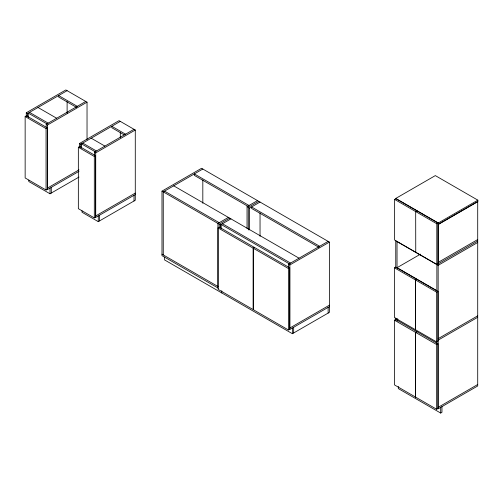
<?xml version="1.0" encoding="UTF-8"?>
<svg xmlns="http://www.w3.org/2000/svg" width="503" height="503" viewBox="0 0 503 503"><rect width="100%" height="100%" fill="white"/><g stroke="black" fill="none" stroke-linecap="round" stroke-linejoin="round"><path stroke-width="0.75" d="M26.282 116.671L26.282 112.779L65.843 89.943L87.032 102.178L87.032 139.545M26.282 112.779L27.552 113.515L67.113 90.672M25.15 116.533L26.42 115.797L47.332 127.869L47.332 189.298L46.062 190.027L25.15 177.955L25.15 116.533L46.062 128.605L47.332 127.869M46.201 127.397L46.201 124.279L85.762 101.443M46.201 124.279L47.471 125.014L87.032 102.178M79.474 147.385L79.474 143.493L119.035 120.651L135.282 130.032L135.282 200.269L98.267 221.641L82.02 212.26L82.02 210.832M79.474 143.493L80.744 144.229L120.305 121.386M78.342 147.247L79.619 146.511L95.583 155.729L95.583 217.151L94.312 217.887L78.342 208.67L78.342 147.247L94.312 156.464L95.583 155.729M94.451 156.031L94.451 152.139L134.012 129.296M94.451 152.139L95.721 152.874L135.282 130.032M47.471 188.072L78.99 169.876M79.002 171.334L47.471 189.543L47.471 125.014M28.822 180.118L28.822 181.545L50.017 193.781L79.002 177.05M95.721 215.925L135.282 193.089M135.282 194.554L95.721 217.397L95.721 152.874M218.535 288.301L161.985 255.656L161.985 191.127L201.546 168.291L329.415 242.113L329.415 312.344L292.394 333.715L164.531 259.894L164.531 257.039M202.822 169.027L163.261 191.863L163.261 254.92M228.393 217.397L217.937 223.433L217.937 286.49M247.042 228.425L247.042 206.626L257.498 200.59M229.664 218.132L219.207 224.168L219.207 227.281M258.768 201.326L248.312 207.362L248.312 229.94M161.985 191.127L220.477 224.898L230.934 218.862M247.042 206.626L249.582 208.097L260.038 202.061M218.076 227.916L219.352 227.186L254.386 247.413L253.116 248.149L218.076 227.916L218.076 289.344L253.116 309.571L253.116 248.149M253.399 248.312L254.669 247.577L289.709 267.81L289.709 329.232L288.439 329.968L253.399 309.735L253.399 248.312L288.439 268.539L289.709 267.81M394.629 199.421L395.905 198.685L438.075 223.036L438.075 263.66L436.805 264.396L394.629 240.044L394.629 199.421L436.805 223.772L438.075 223.036M288.584 268.112L288.584 264.22L328.138 241.377M288.584 264.22L289.854 264.949L329.415 242.113M417.025 210.883L415.685 211.574L415.755 252.242M438.289 222.992L477.85 200.156L477.85 201.621L438.289 224.464L438.289 222.992L395.76 198.44L435.321 175.604L477.85 200.156M289.854 328.006L329.415 305.17M394.49 267.835L395.76 267.099L437.937 291.451L437.937 341.235L436.667 341.971L394.49 317.619L394.49 267.835L436.667 292.186L437.937 291.451M329.415 306.635L289.854 329.478L289.854 264.949M420.502 254.147L397.03 267.697L436.874 290.703M438.151 262.396L477.712 239.554M438.151 263.861L477.712 241.025M477.712 242.49L438.151 265.333L395.76 240.862L395.76 267.382M416.811 279.253L415.541 279.989L415.541 329.773M416.886 279.297L415.61 280.033L415.61 329.817M394.49 320.204L395.76 319.468L437.937 343.819L437.937 408.53L436.667 409.266L394.49 384.914L394.49 320.204L436.667 344.555L437.937 343.819M416.811 331.622L415.541 332.357L415.541 397.074M416.886 331.666L415.61 332.401L415.61 397.112M438.151 338.664L477.712 315.827M438.151 340.135L477.712 317.292M438.151 407.348L477.712 384.512M398.307 386.449L398.307 388.586L440.691 413.057L441.961 412.328L441.961 406.613M77.286 106.334L58.637 95.57L58.637 97.035L76.619 107.422M125.536 134.194L111.829 126.278L111.829 127.749L124.228 134.905M249.023 205.488L194.34 173.919L194.34 175.384L248.344 206.563M319.663 246.275L251.563 206.953L251.563 208.424L318.99 247.35M38.008 107.479L56.657 118.243M91.2 138.187L104.907 146.103M173.711 185.827L299.034 258.184M29.532 112.37L48.181 123.141M82.725 143.085L96.431 150.994M222.458 223.76L290.558 263.075M164.531 191.127L219.207 222.697M46.911 123.876L28.256 113.106L28.256 117.451M95.155 151.73L81.455 143.82L81.455 148.165M289.288 263.811L221.188 224.495L221.188 228.834M161.985 254.185L218.535 286.836M440.691 407.348L440.691 413.057M436.874 264.597L436.874 291.124M436.874 340.965L436.874 344.09M436.805 223.772L436.805 264.396M436.667 292.186L436.667 341.971M436.667 344.555L436.667 409.266M397.741 318.883L397.741 321.059M397.03 241.597L397.03 268.118M397.03 318.739L397.03 320.304M395.76 318.009L395.76 320.354M328.138 307.371L328.138 313.08M293.664 327.271L293.664 332.986M292.394 328.006L292.394 333.715M288.439 268.539L288.439 329.968M260.038 212.958L260.038 236.316M249.582 208.097L249.582 229.896M221.754 290.791L221.754 292.935M220.477 224.898L220.477 228.016M202.822 179.923L202.822 203.275M134.012 195.29L134.012 200.999M120.305 132.283L120.305 137.734M99.537 215.196L99.537 220.905M98.267 215.925L98.267 221.641M94.312 156.464L94.312 217.887M80.744 144.229L80.744 147.341M67.113 101.575L67.113 113.25M51.287 187.336L51.287 193.045M50.017 188.072L50.017 193.781M46.062 128.605L46.062 190.027M27.552 113.515L27.552 116.627M477.712 201.54L438.151 224.382L438.151 408.82L477.712 385.977L477.712 201.54"/></g></svg>
